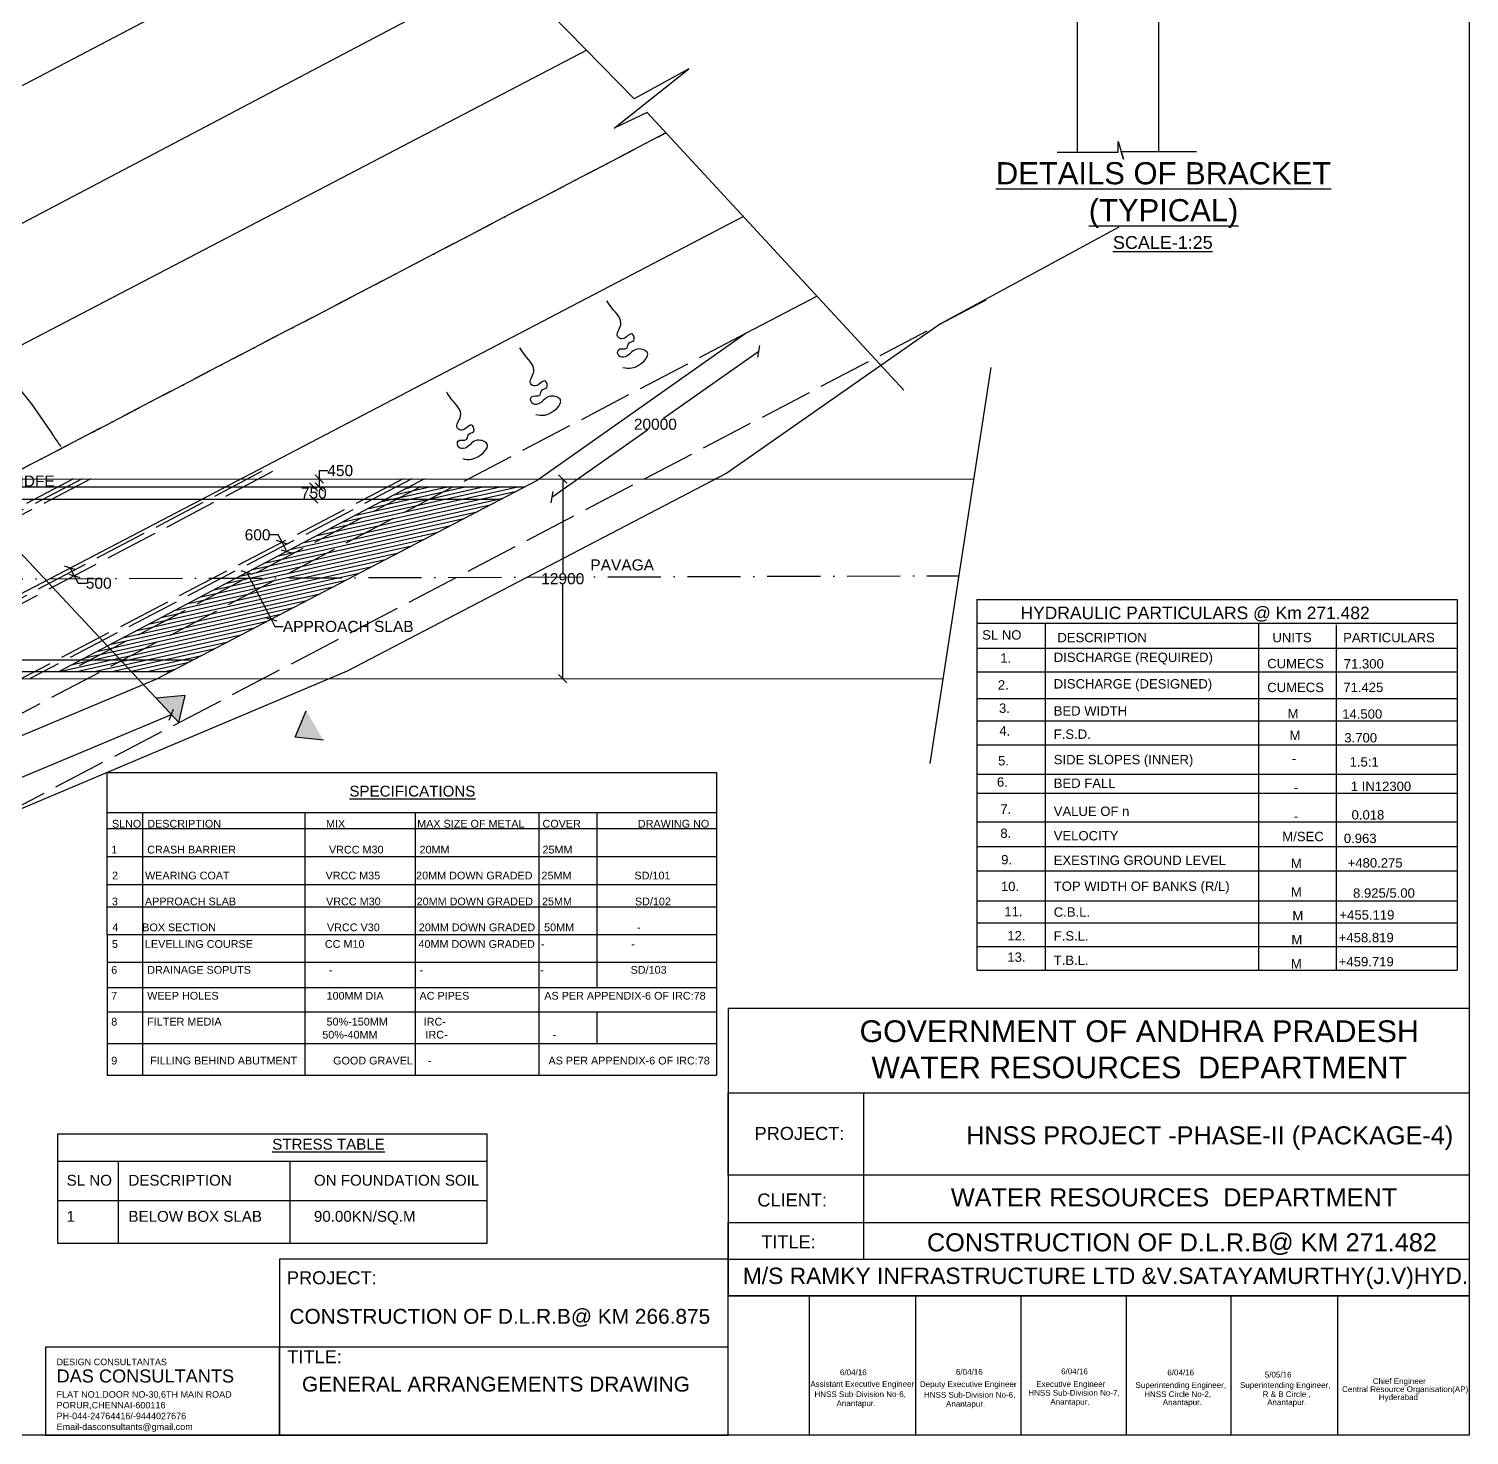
# Model space of a CAD drawing. Header units: millimetres. Extents: x 5124 to 3010519, y 2311 to 45967108.
# Drawn here: x 2951730 to 2977737, y 45925612 to 45950995 of the extents above; entities that cross this region are included whole.
import ezdxf

# ---------------------------------------------------------------- set-up
doc = ezdxf.new("R2010")
doc.units = ezdxf.units.MM
doc.header["$MEASUREMENT"] = 0
doc.linetypes.add('ACAD_ISO02W100', pattern=[15, 12, -3])
doc.linetypes.add('ACAD_ISO10W100', pattern=[18, 12, -3, 0, -3])
for name, color, linetype in [('DIMENSION', 7, 'Continuous'), ('DRAWING', 7, 'Continuous'), ('TEXT', 7, 'Continuous')]:
    doc.layers.add(name, color=color, linetype=linetype)
doc.styles.get("Standard").update_dxf_attribs({"font": 'arial.ttf', "height": 200})
doc.dimstyles.get("Standard").update_dxf_attribs({"dimtxt": 200, "dimasz": 150, "dimexe": 0.18, "dimexo": 0.0625, "dimgap": 0.09, "dimtad": 0, "dimtih": 1, "dimtoh": 1, "dimdec": 0, "dimzin": 0, "dimdsep": 46, "dimtxsty": 'Standard', "dimblk": 'OBLIQUE', "dimcen": 0.09, "dimse1": 1, "dimse2": 1, "dimadec": 0, "dimazin": 0, "dimtfac": 1, "dimtdec": 0, "dimtofl": 0, "dimtmove": 0, "dimatfit": 3, "dimfxl": 1, "dimtolj": 1, "dimtzin": 0, "dimarcsym": 0})

# ---------------------------------------------------------------- blocks, each defined once
blk = doc.blocks.new('_Oblique')
at = {"color": 0, "linetype": 'ByBlock', "lineweight": -2}
blk.add_line((-0.5, -0.5), (0.5, 0.5), dxfattribs=at)
blk = doc.blocks.new('*D61')
at = {"layer": 'Defpoints', "color": 0, "transparency": 16777216}
for p in [(2964683, 45945500), (2964914, 45945172), (2960942, 45942870)]:
    blk.add_point(p, dxfattribs=at)
at = {"layer": 'DIMENSION', "color": 0, "lineweight": -2, "transparency": 16777216}
for p, q in [((2964914, 45945172), (2963189, 45943959)), ((2961173, 45942542), (2962898, 45943755))]:
    blk.add_line(p, q, dxfattribs=at)
at = {"layer": 'DIMENSION', "color": 0, "lineweight": -2, "transparency": 16777216, "xscale": 150, "yscale": 150, "zscale": 150}
for p, rotation in [((2964914, 45945172), 35.11411401248112), ((2961173, 45942542), 215.1141140124811)]:
    blk.add_blockref('_Oblique', p, dxfattribs=dict(at, rotation=rotation))
at = {"layer": 'DIMENSION', "color": 0, "transparency": 16777216, "insert": (2963043, 45943857), "char_height": 200, "attachment_point": 5}
blk.add_mtext('\\A1;20000', dxfattribs=at)
blk = doc.blocks.new('*D62')
at = {"layer": 'Defpoints', "color": 0, "transparency": 16777216}
for p in [(2961277, 45942870), (2961276, 45939268), (2961371, 45939268)]:
    blk.add_point(p, dxfattribs=at)
at = {"layer": 'DIMENSION', "color": 0, "lineweight": -2, "transparency": 16777216}
for p, q in [((2961372, 45942869), (2961371, 45941171)), ((2961371, 45939268), (2961371, 45940966))]:
    blk.add_line(p, q, dxfattribs=at)
at = {"layer": 'DIMENSION', "color": 0, "lineweight": -2, "transparency": 16777216, "xscale": 150, "yscale": 150, "zscale": 150}
for p, rotation in [((2961372, 45942869), 89.9831820232502), ((2961371, 45939268), 269.9831820232502)]:
    blk.add_blockref('_Oblique', p, dxfattribs=dict(at, rotation=rotation))
at = {"layer": 'DIMENSION', "color": 0, "transparency": 16777216, "insert": (2961371, 45941069), "char_height": 200, "attachment_point": 5}
blk.add_mtext('\\A1;12900', dxfattribs=at)
blk = doc.blocks.new('*D63')
at = {"layer": 'Defpoints', "color": 0, "transparency": 16777216}
for p in [(2956978, 45942871), (2956995, 45942871), (2956995, 45942727)]:
    blk.add_point(p, dxfattribs=at)
at = {"layer": 'DIMENSION', "color": 0, "lineweight": -2, "transparency": 16777216}
for p, q in [((2956978, 45942871), (2956978, 45943021)), ((2956978, 45943021), (2957128, 45943021)), ((2956978, 45942727), (2956978, 45942871))]:
    blk.add_line(p, q, dxfattribs=at)
at = {"layer": 'DIMENSION', "color": 0, "lineweight": -2, "transparency": 16777216, "xscale": 150, "yscale": 150, "zscale": 150}
for p, rotation in [((2956978, 45942871), 89.9831820231959), ((2956978, 45942727), 269.9831820231959)]:
    blk.add_blockref('_Oblique', p, dxfattribs=dict(at, rotation=rotation))
at = {"layer": 'DIMENSION', "color": 0, "transparency": 16777216, "insert": (2957353, 45943021), "char_height": 200, "attachment_point": 5}
blk.add_mtext('\\A1;450', dxfattribs=at)
blk = doc.blocks.new('*D64')
at = {"layer": 'Defpoints', "color": 0, "transparency": 16777216}
for p in [(2956978, 45942727), (2956876, 45942506), (2956978, 45942506)]:
    blk.add_point(p, dxfattribs=at)
at = {"layer": 'DIMENSION', "color": 0, "lineweight": -2, "transparency": 16777216}
for p, q in [((2956876, 45942727), (2956876, 45942719)), ((2956876, 45942506), (2956876, 45942514))]:
    blk.add_line(p, q, dxfattribs=at)
at = {"layer": 'DIMENSION', "color": 0, "lineweight": -2, "transparency": 16777216, "xscale": 150, "yscale": 150, "zscale": 150}
for p, rotation in [((2956876, 45942727), 89.98318202315804), ((2956876, 45942506), 269.983182023158)]:
    blk.add_blockref('_Oblique', p, dxfattribs=dict(at, rotation=rotation))
at = {"layer": 'DIMENSION', "color": 0, "transparency": 16777216, "insert": (2956876, 45942616), "char_height": 200, "attachment_point": 5}
blk.add_mtext('\\A1;750', dxfattribs=at)
blk = doc.blocks.new('*D65')
at = {"layer": 'Defpoints', "color": 0, "transparency": 16777216}
for p in [(2956302, 45941728), (2956392, 45941775), (2956479, 45941608)]:
    blk.add_point(p, dxfattribs=at)
at = {"layer": 'DIMENSION', "color": 0, "lineweight": -2, "transparency": 16777216}
for p, q in [((2956232, 45941861), (2956082, 45941861)), ((2956302, 45941728), (2956232, 45941861)), ((2956389, 45941560), (2956302, 45941728))]:
    blk.add_line(p, q, dxfattribs=at)
at = {"layer": 'DIMENSION', "color": 0, "lineweight": -2, "transparency": 16777216, "xscale": 150, "yscale": 150, "zscale": 150}
for p, rotation in [((2956302, 45941728), 117.5816703651942), ((2956389, 45941560), 297.5816703651943)]:
    blk.add_blockref('_Oblique', p, dxfattribs=dict(at, rotation=rotation))
at = {"layer": 'DIMENSION', "color": 0, "transparency": 16777216, "insert": (2955861, 45941861), "char_height": 200, "attachment_point": 5}
blk.add_mtext('\\A1;600', dxfattribs=at)
blk = doc.blocks.new('*D66')
at = {"layer": 'Defpoints', "color": 0, "transparency": 16777216}
for p in [(2955627, 45941159), (2956065, 45940319), (2956106, 45940340)]:
    blk.add_point(p, dxfattribs=at)
at = {"layer": 'DIMENSION', "color": 0, "lineweight": -2, "transparency": 16777216}
for p, q in [((2955668, 45941180), (2956106, 45940340)), ((2956106, 45940340), (2956175, 45940207)), ((2956175, 45940207), (2956325, 45940207))]:
    blk.add_line(p, q, dxfattribs=at)
at = {"layer": 'DIMENSION', "color": 0, "lineweight": -2, "transparency": 16777216, "xscale": 150, "yscale": 150, "zscale": 150}
for p, rotation in [((2955668, 45941180), 117.5519892911907), ((2956106, 45940340), 297.5519892911907)]:
    blk.add_blockref('_Oblique', p, dxfattribs=dict(at, rotation=rotation))
at = {"layer": 'DIMENSION', "color": 0, "transparency": 16777216, "insert": (2957498, 45940207), "char_height": 200, "attachment_point": 5}
blk.add_mtext('\\A1;APPROACH SLAB', dxfattribs=at)
blk = doc.blocks.new('*D67')
at = {"layer": 'Defpoints', "color": 0, "transparency": 16777216}
for p in [(2952426, 45941236), (2952501, 45941094), (2952552, 45941121)]:
    blk.add_point(p, dxfattribs=at)
at = {"layer": 'DIMENSION', "color": 0, "lineweight": -2, "transparency": 16777216}
for p, q in [((2952478, 45941263), (2952552, 45941121)), ((2952552, 45941121), (2952622, 45940988)), ((2952622, 45940988), (2952772, 45940988))]:
    blk.add_line(p, q, dxfattribs=at)
at = {"layer": 'DIMENSION', "color": 0, "lineweight": -2, "transparency": 16777216, "xscale": 150, "yscale": 150, "zscale": 150}
for p, rotation in [((2952478, 45941263), 117.7490863037972), ((2952552, 45941121), 297.7490863037972)]:
    blk.add_blockref('_Oblique', p, dxfattribs=dict(at, rotation=rotation))
at = {"layer": 'DIMENSION', "color": 0, "transparency": 16777216, "insert": (2952993, 45940988), "char_height": 200, "attachment_point": 5}
blk.add_mtext('\\A1;500', dxfattribs=at)
blk = doc.blocks.new('*D83')
at = {"layer": 'Defpoints', "color": 0, "transparency": 16777216}
for p in [(2956276, 45954193), (2956546, 45953676), (2932313, 45941038)]:
    blk.add_point(p, dxfattribs=at)
at = {"layer": 'DIMENSION', "color": 0, "lineweight": -2, "transparency": 16777216}
for p, q in [((2956276, 45954193), (2944411, 45948005)), ((2932043, 45941555), (2943908, 45947742))]:
    blk.add_line(p, q, dxfattribs=at)
at = {"layer": 'DIMENSION', "color": 0, "lineweight": -2, "transparency": 16777216, "xscale": 150, "yscale": 150, "zscale": 150}
for p, rotation in [((2956276, 45954193), 27.54278997348874), ((2932043, 45941555), 207.5427899734887)]:
    blk.add_blockref('_Oblique', p, dxfattribs=dict(at, rotation=rotation))
at = {"layer": 'DIMENSION', "color": 0, "transparency": 16777216, "insert": (2944160, 45947874), "char_height": 200, "attachment_point": 5}
blk.add_mtext('\\A1;100.00M(MIN LENGTH OF LINING)', dxfattribs=at)
blk = doc.blocks.new('*D84')
at = {"layer": 'Defpoints', "color": 0, "transparency": 16777216}
for p in [(2954033, 45939258), (2954302, 45938616), (2947821, 45936654)]:
    blk.add_point(p, dxfattribs=at)
at = {"layer": 'DIMENSION', "color": 0, "lineweight": -2, "transparency": 16777216}
for p, q in [((2954302, 45938616), (2951440, 45937416)), ((2948091, 45936011), (2950953, 45937212))]:
    blk.add_line(p, q, dxfattribs=at)
at = {"layer": 'DIMENSION', "color": 0, "lineweight": -2, "transparency": 16777216, "xscale": 150, "yscale": 150, "zscale": 150}
for p, rotation in [((2954302, 45938616), 22.7508892019488), ((2948091, 45936011), 202.7508892019488)]:
    blk.add_blockref('_Oblique', p, dxfattribs=dict(at, rotation=rotation))
at = {"layer": 'DIMENSION', "color": 0, "transparency": 16777216, "insert": (2951196, 45937314), "char_height": 200, "attachment_point": 5}
blk.add_mtext('\\A1;25000', dxfattribs=at)

msp = doc.modelspace()

# ---------------------------------------------------------------- hatches: boundary and pattern name
at = {"layer": 'DRAWING'}
h = msp.add_hatch(dxfattribs=at)
h.set_pattern_fill('ANSI31', color=256, scale=1000, angle=327.55199, style=0)
h.set_pattern_definition([(12.5519893, (-7263789.275, 69249766.32), (-15.01158607, 67.4233076), [])])
h.paths.add_polyline_path([(2958970.3, 45942505.1), (2959391.8, 45942726.1), (2958803.4, 45942726.3), (2958381.5, 45942505.3)])
h.paths.add_polyline_path([(2956259.2, 45941083.8), (2958970.3, 45942505.1), (2958381.5, 45942505.3), (2955663.7, 45941081.8)])
h.paths.add_polyline_path([(2953443, 45939607.3), (2956259.2, 45941083.8), (2955663.7, 45941081.8), (2952849, 45939607.5)])
h.paths.add_polyline_path([(2953039.7, 45939395.9), (2953443, 45939607.3), (2952849, 45939607.5), (2952445.3, 45939396)])
h.paths.add_polyline_path([(2952445.3, 45939396), (2952849, 45939607.5), (2952682.1, 45939607.5), (2952280.7, 45939396.1)])
h.paths.add_polyline_path([(2952849, 45939607.5), (2955663.7, 45941081.8), (2955480, 45941081.2), (2952682.1, 45939607.5)])
h.paths.add_polyline_path([(2955663.7, 45941081.8), (2958381.5, 45942505.3), (2958183.9, 45942505.4), (2955480, 45941081.2)])
h.paths.add_polyline_path([(2958381.5, 45942505.3), (2958803.4, 45942726.3), (2958603.4, 45942726.3), (2958183.9, 45942505.4)])
h.paths.add_polyline_path([(2960680, 45942726.3), (2959392.8, 45942726.6), (2956259.2, 45941083.8), (2957539.8, 45941088)])
h.paths.add_polyline_path([(2953039.7, 45939395.9), (2954295.7, 45939395.5), (2957539.8, 45941088), (2956259.2, 45941083.8)])
msp.add_hatch(color=256, dxfattribs=at).paths.add_polyline_path([(2954551.1, 45938964.6), (2954030.3, 45938911.8), (2954441.5, 45938472)])
h = msp.add_hatch(color=256, dxfattribs=at)
h.paths.add_polyline_path([(2957049.9, 45938156.5), (2956882.1, 45938441.7), (2956582.4, 45938315.3), (2956537.8, 45938208.6)])
h.paths.add_polyline_path([(2956582.4, 45938315.3), (2956882.1, 45938441.7), (2956737.5, 45938687.5)])

# ---------------------------------------------------------------- linework, layer by layer
for p, q in [((2962660.1, 45949729.7), (2958046.5, 45954450.8)), ((2947786.1, 45947965.8), (2958759.6, 45953721.1)), ((2947869.3, 45945517.3), (2960353.3, 45952090.3)), ((2926853.1, 45932379.1), (2961798.8, 45950611.1)), ((2962300.1, 45949204.4), (2963644.9, 45950273.1)), ((2963644.9, 45950273.1), (2962660.1, 45949729.7)), ((2962894.5, 45949485), (2962300.1, 45949204.4)), ((2967530.8, 45944473.4), (2962894.5, 45949485)), ((2964633.8, 45947604.9), (2928818.8, 45928919.4)), ((2971412.3, 45947415.6), (2968194.1, 45945667.5)), ((2965963.1, 45946168), (2964683.4, 45945500.4)), ((2968194.1, 45945667.5), (2964334.5, 45942976.5)), ((2964683.4, 45945500.4), (2960906.2, 45942844.4)), ((2969101, 45944884.4), (2968001.3, 45937736)), ((2964334.5, 45942976.5), (2957481.1, 45939401)), ((2950988.7, 45942728.6), (2960680, 45942726.3)), ((2951264.5, 45942872.4), (2968790.7, 45942867.3)), ((2958876.5, 45942870.2), (2952280.7, 45939396.1)), ((2960906.2, 45942844.4), (2954033.1, 45939258.5)), ((2950565.2, 45942507.6), (2960242.9, 45942504.8)), ((2945010.8, 45939609.8), (2954688.5, 45939606.9)), ((2944605.5, 45939398.3), (2954295.7, 45939395.5)), ((2957481.1, 45939401), (2950966.3, 45936653.7)), ((2944364.8, 45939272.7), (2968236.7, 45939265.7)), ((2954033.1, 45939258.5), (2947760, 45936627.9)), ((2956537.8, 45938208.6), (2956737.5, 45938687.5)), ((2957049.9, 45938156.5), (2956537.8, 45938208.6))]:
    msp.add_line(p, q, dxfattribs=at)
at = {"layer": 'DRAWING', "linetype": 'ACAD_ISO10W100', "ltscale": 80}
for p, q in [((2928612.3, 45931054.3), (2963234.5, 45949117.5)), ((2963234.5, 45949117.5), (2932394.8, 45933027.7)), ((2947782, 45941055.5), (2968522.6, 45941124.6))]:
    msp.add_line(p, q, dxfattribs=at)
at = {"layer": 'DRAWING', "linetype": 'ACAD_ISO02W100', "ltscale": 80}
for p, q in [((2969010.7, 45946094.7), (2950966.3, 45936653.7)), ((2964683.4, 45945500.4), (2947760, 45936627.9)), ((2955933.9, 45943002.8), (2948841.5, 45939271.4)), ((2956129, 45943002.7), (2949036.6, 45939271.4)), ((2952538.6, 45942872.1), (2945647.7, 45939272.4)), ((2952693.1, 45942872), (2945802.1, 45939272.3)), ((2952850.5, 45942872), (2945959.5, 45939272.3)), ((2958489.3, 45942870.3), (2951598.4, 45939270.6)), ((2958643.8, 45942870.3), (2951752.8, 45939270.6)), ((2958803.4, 45942726.3), (2952445.3, 45939396))]:
    msp.add_line(p, q, dxfattribs=at)
at = {"layer": 'DRAWING'}
msp.add_lwpolyline([(2919207.6, 45967107.6), (2977737.2, 45967107.6), (2977737.2, 45925611.9), (2919207.6, 45925611.9)], close=True, dxfattribs=at)
for points in [[(2970667.7, 45948769.9), (2970667.7, 45951454), (2969950.3, 45952165.3), (2969950.3, 45952522.7), (2969950.3, 45952920.2), (2968174.9, 45952920.2), (2968174.9, 45952537.2), (2969950.3, 45952522.7)], [(2972134.3, 45948781.1), (2972134.3, 45951680.7), (2973238.2, 45952171.9), (2975495, 45952171.9)], [(2970296.9, 45948769.9), (2971397.6, 45948769.9), (2971397.6, 45948960.4), (2971497.7, 45948645), (2971454.5, 45948781.1), (2972814, 45948781.1)], [(2945838, 45940041.4), (2946190.5, 45939719.7), (2950887.5, 45942273.2), (2954441.5, 45938472)], [(2954441.5, 45938472), (2954551.1, 45938964.6), (2954030.3, 45938911.8)], [(2956440.9, 45930554.7), (2956440.9, 45929071.3)]]:
    msp.add_lwpolyline(points, dxfattribs=at)
for points, knots in [([(2947885.2, 45946098.8), (2948193.8, 45946070.2), (2948877.3, 45946057.2), (2949949.6, 45945677.1), (2950949.4, 45945110), (2951694.5, 45944385.7), (2952006.3, 45943893), (2952152.4, 45943686.5)], [0, 0, 0, 0, 1682.4248359, 3681.9182701, 6096.9065492, 7880.6295441, 9253.9995852, 9253.9995852, 9253.9995852, 9253.9995852]), ([(2962456.9, 45944884.8), (2962508.9, 45944873.3), (2962685.5, 45944834), (2963054.8, 45945155.4), (2962646.2, 45945260), (2962559.6, 45945058.5), (2962364.6, 45945061.6), (2962344.1, 45945259.6), (2962557.2, 45945177.8), (2962540.2, 45945352.4), (2962690.6, 45945342.4), (2962624.9, 45945584.3), (2962488.8, 45945356.6), (2962294.5, 45945457.3), (2962515.8, 45945703.1), (2962283.7, 45945900.1), (2962197.7, 45946038), (2962169.5, 45946083.3)], [0, 0, 0, 0, 297.1321248, 1009.9630593, 1388.86408, 1815.2969356, 2026.5830178, 2225.2769604, 2510.7586739, 2695.5742827, 2864.7904719, 3078.485493, 3452.4208922, 3612.980957, 4011.7484297, 4620.1585163, 4917.7757886, 4917.7757886, 4917.7757886, 4917.7757886]), ([(2960886.3, 45944035.7), (2960938.3, 45944024.2), (2961114.9, 45943984.9), (2961484.2, 45944306.2), (2961075.6, 45944410.8), (2960989, 45944209.4), (2960794, 45944212.5), (2960773.5, 45944410.5), (2960986.6, 45944328.7), (2960969.6, 45944503.3), (2961120, 45944493.3), (2961054.3, 45944735.2), (2960918.2, 45944507.5), (2960723.9, 45944608.2), (2960945.2, 45944853.9), (2960713.1, 45945051), (2960627.1, 45945188.9), (2960598.9, 45945234.2)], [0, 0, 0, 0, 297.1321248, 1009.9630593, 1388.86408, 1815.2969356, 2026.5830178, 2225.2769604, 2510.7586739, 2695.5742827, 2864.7904719, 3078.485493, 3452.4208922, 3612.980957, 4011.7484297, 4620.1585163, 4917.7757886, 4917.7757886, 4917.7757886, 4917.7757886]), ([(2959563.8, 45943237.8), (2959615.8, 45943226.2), (2959792.4, 45943187), (2960161.7, 45943508.3), (2959753.1, 45943612.9), (2959666.5, 45943411.5), (2959471.5, 45943414.6), (2959451, 45943612.5), (2959664.1, 45943530.8), (2959647, 45943705.4), (2959797.5, 45943695.4), (2959731.8, 45943937.3), (2959595.7, 45943709.5), (2959401.3, 45943810.3), (2959622.7, 45944056), (2959390.5, 45944253.1), (2959304.6, 45944390.9), (2959276.4, 45944436.2)], [0, 0, 0, 0, 297.1321248, 1009.9630593, 1388.86408, 1815.2969356, 2026.5830178, 2225.2769604, 2510.7586739, 2695.5742827, 2864.7904719, 3078.485493, 3452.4208922, 3612.980957, 4011.7484297, 4620.1585163, 4917.7757886, 4917.7757886, 4917.7757886, 4917.7757886])]:
    msp.add_open_spline(points, degree=3, knots=knots, dxfattribs=at)
msp.add_open_spline([(2952285.4, 45943492.8), (2952241.1, 45943557.3), (2952196.7, 45943621.9), (2952152.4, 45943686.5)], degree=3, dxfattribs=at)
msp.add_solid([(2952296.8, 45943500.6), (2952332.4, 45943424.4), (2952274, 45943484.9)], dxfattribs=at)
at = {"layer": 'TEXT'}
for p, q in [((2953146.9, 45937573.3), (2964146.3, 45937573.3)), ((2953146.9, 45934647.9), (2953146.9, 45937573.3)), ((2964146.3, 45937573.3), (2964146.3, 45934647.9)), ((2953146.9, 45936853.5), (2964146.3, 45936853.5)), ((2953146.9, 45934647.9), (2953146.9, 45936853.5)), ((2964146.3, 45936853.5), (2964146.3, 45934647.9))]:
    msp.add_line(p, q, dxfattribs=at)
at = {"layer": 'TEXT', "ltscale": 0.02}
for points in [[(2968849.7, 45940695.5), (2977517.9, 45940695.5)], [(2968849.7, 45940695.5), (2968849.7, 45934002.5)], [(2977517.9, 45940695.5), (2977517.9, 45934002.5)], [(2968849.7, 45940270.4), (2977517.9, 45940270.4)], [(2970081.4, 45940270.4), (2970081.4, 45934002.5)], [(2973932.1, 45940270.4), (2973932.1, 45934002.5)], [(2975337.5, 45940235.7), (2975337.5, 45934002.5)], [(2968849.7, 45939816.2), (2977517.9, 45939816.2)], [(2968849.7, 45939386.5), (2977517.9, 45939386.5)], [(2968849.7, 45938907.8), (2977517.9, 45938907.8)], [(2968849.7, 45938502.7), (2977517.9, 45938502.7)], [(2968849.7, 45938073), (2977517.9, 45938073)], [(2968849.7, 45937540.6), (2977517.9, 45937540.6)], [(2968849.7, 45937196.9), (2977517.9, 45937196.9)], [(2968849.7, 45936681.3), (2977517.9, 45936681.3)], [(2968849.7, 45936239.4), (2977517.9, 45936239.4)], [(2968849.7, 45935797.5), (2977517.9, 45935797.5)], [(2968849.7, 45935254.7), (2977517.9, 45935254.7)], [(2968849.7, 45934861.9), (2977517.9, 45934861.9)], [(2968849.7, 45934432.2), (2977517.9, 45934432.2)], [(2968849.7, 45934002.5), (2977517.9, 45934002.5)]]:
    msp.add_lwpolyline(points, dxfattribs=at)
at = {"layer": 'TEXT'}
for points in [[(2953781.4, 45936853.5), (2953781.4, 45934647.9)], [(2956712.1, 45936853.5), (2956712.1, 45934647.9)], [(2958708, 45936853.5), (2958708, 45934647.9)], [(2960936.9, 45936853.5), (2960936.9, 45934647.9)], [(2961984.5, 45936853.5), (2961984.5, 45934647.9)], [(2953146.9, 45936558.8), (2964146.3, 45936558.8)], [(2953146.9, 45936055.9), (2964146.3, 45936055.9)], [(2953146.9, 45935553), (2964146.3, 45935553)], [(2953146.9, 45935147.4), (2964146.3, 45935147.4)], [(2953146.9, 45934647.9), (2964146.3, 45934647.9)], [(2953146.9, 45934647.9), (2953146.9, 45932112.1), (2964146.3, 45932112.1)], [(2953146.9, 45934647.9), (2964146.3, 45934647.9)], [(2953781.4, 45934647.9), (2953781.4, 45932112.1)], [(2956712.1, 45934647.9), (2956712.1, 45932112.1)], [(2958708, 45934647.9), (2958708, 45932112.1)], [(2960936.9, 45934647.9), (2960936.9, 45932112.1)], [(2961984.5, 45934647.9), (2961984.5, 45933694.7)], [(2964146.3, 45934647.9), (2964146.3, 45932112.1)], [(2953146.9, 45934149.3), (2964146.3, 45934149.3)], [(2953146.9, 45933694.7), (2964146.3, 45933694.7)], [(2977737.2, 45933310.7), (2964355, 45933310.7), (2964355, 45928124.8), (2977737.2, 45928124.8)], [(2977737.2, 45933310.7), (2977737.2, 45928124.8)], [(2953146.9, 45933253.9), (2964146.3, 45933253.9)], [(2961984.5, 45933253.9), (2961984.5, 45932683.6)], [(2953146.9, 45932683.6), (2964146.3, 45932683.6)], [(2977737.2, 45930307.8), (2964355, 45930307.8), (2964355, 45931790.5), (2977737.2, 45931790.5)], [(2966801.3, 45931790.5), (2966801.3, 45928788.2)], [(2952256.4, 45930554.7), (2960000.7, 45930554.7)], [(2953340.9, 45930554.7), (2953340.9, 45929071.3)], [(2952256.4, 45929848.3), (2960000.7, 45929848.3)], [(2977737.2, 45928124.8), (2964355, 45928124.8), (2964355, 45929451.5), (2977737.2, 45929451.5)], [(2964355, 45928788.2), (2977737.2, 45928788.2)], [(2965822.6, 45928124.8), (2965822.6, 45925611.9)], [(2967741.8, 45928124.8), (2967741.8, 45925611.9)], [(2969644.2, 45928124.8), (2969644.2, 45925611.9)], [(2971546.5, 45928124.8), (2971546.5, 45925611.9)], [(2973432.2, 45928124.8), (2973432.2, 45925611.9)], [(2975361.9, 45928124.8), (2975361.9, 45925611.9)], [(2964355, 45927200), (2956256.7, 45927200)]]:
    msp.add_lwpolyline(points, dxfattribs=at)
for points in [[(2952256.4, 45931049.1), (2960000.7, 45931049.1), (2960000.7, 45929071.3), (2952256.4, 45929071.3)], [(2964355, 45928788.2), (2956256.7, 45928788.2), (2956256.7, 45925611.9), (2964355, 45925611.9)], [(2964355, 45928124.8), (2977737.2, 45928124.8), (2977737.2, 45925611.9), (2964355, 45925611.9)], [(2956256.7, 45927200), (2952028.5, 45927200), (2952028.5, 45925611.9), (2956256.7, 45925611.9)]]:
    msp.add_lwpolyline(points, close=True, dxfattribs=at)

# ---------------------------------------------------------------- texts
at = {"layer": 'DRAWING', "attachment_point": 1}
for s, insert, char_height, width in [('CUMECS', (2974090, 45939623.2), 169.08, 1049.458), ('M', (2974493.3, 45938327.3), 169.1, 169.662), ('M', (2974519.2, 45936015), 169.1, 169.662), ('M \\P', (2974526.8, 45934641.9), 169.08, 169.662)]:
    msp.add_mtext(s, dxfattribs=dict(at, insert=insert, char_height=char_height, width=width))
at = {"layer": 'TEXT'}
for s, height, p in [('FOOT PATH 750 MM WIDFE', 200, (2948535.2, 45942732.3)), ('PAVAGA', 200, (2961869.4, 45941219.3)), ('%%USPECIFICATIONS', 195.332, (2957519, 45937138.7)), ('SLNO  DESCRIPTION                                   MIX                        MAX SIZE OF METAL      COVER                   DRAWING NO', 139.5231, (2953230.4, 45936578.1)), ('1          CRASH BARRIER                               VRCC M30            20MM                               25MM', 139.5231, (2953218.1, 45936110.6)), ('2         WEARING COAT                                VRCC M35            20MM DOWN GRADED   25MM                     SD/101', 139.5231, (2953233.6, 45935643)), ('3         APPROACH SLAB                              VRCC M30            20MM DOWN GRADED   25MM                     SD/102', 139.5231, (2953231.1, 45935175.5)), ('4        BOX SECTION                                     VRCC V30             20MM DOWN GRADED   50MM                     -', 139.5231, (2953236.8, 45934707.9)), ('5         LEVELLING COURSE                        CC M10                  40MM DOWN GRADED  -                             -', 139.5231, (2953231.2, 45934408)), ('6          DRAINAGE SOPUTS                          -                             -                                       -                             SD/103', 139.5231, (2953218.1, 45933940.4)), ('7          WEEP HOLES                                    100MM DIA            AC PIPES                         AS PER APPENDIX-6 OF IRC:78', 139.5231, (2953218.1, 45933472.9)), ('8          FILTER MEDIA                                   50%%%-150MM            IRC-', 139.523, (2953218.1, 45933005.3)), ('                                                                      50%%%-40MM                IRC-                                   -', 139.5231, (2953239.3, 45932770.3)), ('9           FILLING BEHIND ABUTMENT            GOOD GRAVEL     -                                       AS PER APPENDIX-6 OF IRC:78', 139.5231, (2953218.1, 45932302.8)), ('6/04/16', 103.67, (2966376, 45926694.9)), ('6/04/16', 103.67, (2968470.1, 45926701.8)), ('6/04/16', 103.67, (2970368.7, 45926711.6)), ('6/04/16', 103.67, (2972286.8, 45926692)), ('Assistant Executive Engineer ', 103.671, (2965841.5, 45926483.9)), ('Deputy Executive Engineer ', 103.671, (2967818.8, 45926481.1)), ('Executive Engineer ', 103.671, (2969919.1, 45926483.3)), ('Superintending Engineer,', 103.671, (2971712.3, 45926464.7)), ('Superintending Engineer,', 103.671, (2973598.1, 45926464.7)), ('5/05/16', 103.67, (2974046.3, 45926653.2)), ('Chief Engineer ', 103.671, (2975996.7, 45926535.5)), (' HNSS Sub-Division No-6,', 103.671, (2965876, 45926300)), (' HNSS Sub-Division No-6,', 103.671, (2967852.5, 45926288.8)), (' HNSS Sub-Division No-7,', 103.671, (2969736.6, 45926325.3)), (' HNSS Circle No-2,', 103.671, (2971828.9, 45926300.4)), ('R & B Circle ,', 103.671, (2974007.2, 45926300.4)), ('Central Resource Organisation(AP)', 103.671, (2975442.2, 45926390.3)), ('Hyderabad', 103.67, (2976105.1, 45926245.7)), ('Anantapur.', 103.67, (2966314, 45926136.1)), ('Anantapur.', 103.67, (2968290.5, 45926124.8)), ('Anantapur.', 103.67, (2970174.6, 45926161.4)), ('Anantapur.', 103.67, (2972204.2, 45926154.6)), ('Anantapur.', 103.67, (2974089.9, 45926154.6))]:
    msp.add_text(s, height=height, dxfattribs=at).set_placement(p)
at = {"layer": 'TEXT', "attachment_point": 1}
for s, insert, char_height, width in [('\\pi792.04;{\\LDETAILS OF BRACKET\\P\\pi2468.7;(TYPICAL)\\P\\pi2905.9;\\H0.57958x;SCALE-1:25}', (2968399.4, 45948588.5), 400, 7584.622), ('\\PHYDRAULIC PARTICULARS @ Km 271.482', (2969636.1, 45940942), 225.439, 9587.73), (' SL NO', (2968878.2, 45940139.9), 169.08, 1246.691), (' DESCRIPTION ', (2970236.1, 45940092.1), 169.08, 2881.579), ('UNITS', (2974184.7, 45940092.1), 169.08, 1122.152), ('PARTICULARS', (2975462.3, 45940092.1), 169.08, 2687.742), ('1.', (2969269.9, 45939722.3), 169.08, 249.601), ('DISCHARGE (REQUIRED)', (2970236.1, 45939736.3), 169.08, 4714.53), ('71.300 ', (2975472.9, 45939618.3), 169.08, 930.583), ('2.', (2969226.6, 45939238.2), 169.08, 249.601), ('DISCHARGE (DESIGNED)', (2970236.1, 45939257.5), 169.08, 4692.95), ('  \\PCUMECS \\P ', (2974090.6, 45939474.3), 169.08, 1054.794), ('\\P71.425', (2975464.8, 45939475.2), 169.08, 1151.34), ('3.', (2969247.7, 45938818), 169.08, 249.601), ('BED WIDTH', (2970236.1, 45938769.5), 169.08, 2134.305), ('M \\P ', (2974459, 45938720.7), 169.08, 198.828), ('14.500', (2975444.9, 45938713.5), 169.08, 615.829), ('4.', (2969253.9, 45938409.1), 169.08, 249.601), ('F.S.D.', (2970236.1, 45938348.9), 169.08, 1042.135), ('3.700 ', (2975482.8, 45938283.8), 169.08, 773.206), ('5.', (2969231.2, 45937869.5), 169.08, 249.601), ('SIDE SLOPES (INNER)', (2970236.1, 45937890.4), 169.08, 17183.654), ('-', (2974535.5, 45937909.3), 169.1, 198.828), ('1.5:1', (2975578.6, 45937848.5), 169.08, 1239.041), ('6.', (2969210.6, 45937485.7), 169.08, 249.601), ('BED FALL', (2970236.1, 45937463.7), 169.08, 1805.069), ('-', (2974571.8, 45937385.6), 169.1, 198.828), ('1 IN12300', (2975599.9, 45937407.7), 169.08, 1182.746), ('7.', (2969271.1, 45936995.5), 169.08, 249.601), ('VALUE OF n', (2970236.1, 45936957.2), 169.08, 2231.892), ('-', (2974571.8, 45936870), 169.1, 198.828), (' 0.018 \\P', (2975547.9, 45936892.1), 169.08, 774.312), ('8.', (2969271.1, 45936560.5), 169.08, 249.601), ('VELOCITY', (2970236.1, 45936515.3), 169.08, 1929.583), ('M/SEC', (2974363.1, 45936501.9), 169.08, 733.413), ('0.963', (2975473.9, 45936467.8), 169.08, 773.897), ('9.', (2969287.3, 45936084.3), 169.08, 249.601), ('EXESTING GROUND LEVEL', (2970236.1, 45936073.4), 169.08, 4437.375), ('+480.275', (2975543, 45936025.7), 169.08, 773.206), ('10.', (2969282, 45935600.8), 169.08, 249.601), ('TOP WIDTH OF BANKS (R/L)', (2970236.1, 45935604.4), 169.08, 5235.12), (' \\PM ', (2974517, 45935784.5), 169.08, 198.828), (' 8.925/5.00 ', (2975574.7, 45935481.6), 169.08, 1402.576), ('11.', (2969344.8, 45935148.1), 169.08, 249.601), ('C.B.L.', (2970236.1, 45935137.8), 169.08, 1033.35), ('M ', (2974545.2, 45935072.3), 169.08, 198.828), ('+455.119', (2975395.1, 45935085.9), 169.08, 1253.904), ('12.', (2969397.1, 45934710.9), 169.08, 249.601), ('F.S.L.', (2970236.1, 45934708.1), 169.08, 977.205), ('\\P+458.819', (2975383.2, 45934959.2), 169.08, 1253.904), ('13.', (2969397.9, 45934324.7), 169.08, 249.601), ('T.B.L.', (2970236.1, 45934269.2), 169.08, 1000.121), ('M ', (2974517, 45934203.8), 169.08, 340.086), ('+459.719', (2975383.3, 45934243.3), 169.08, 1253.904), ('\\pi3712.2;{\\H1.4x;\\LSTRESS TABLE\\P\\pi0;\\l\\PSL NO^IDESCRIPTION^I^I^ION FOUNDATION SOIL^I\\P\\P1^I^IBELOW BOX SLAB^I^I90.00KN/SQ.M^I^I^I\\P\\P^I^I}', (2952413.3, 45930961.7), 139.523, 9429.568), ('PROJECT:', (2964834.8, 45931176.3), 234.63, 2189.156), ('CLIENT:', (2964884.5, 45929974.1), 234.63, 2189.156), ('WATER RESOURCES  DEPARTMENT\\P', (2968378.5, 45930067.4), 326.582, 10137.999), ('TITLE:', (2964955.3, 45929218.1), 234.63, 1272.295), ('\\pi487.61;CONSTRUCTION OF D.L.R.B@ KM 271.482', (2967458.4, 45929255.9), 326.582, 10137.999), ('\\pi727.4;M/S RAMKY INFRASTRUCTURE LTD &V.SATAYAMURTHY(J.V)HYD.', (2963894.3, 45928635.5), 294.544, 14488.26), ('PROJECT:', (2956390.4, 45928571.1), 234.63, 2189.156), ('\\pi1287;CONSTRUCTION OF D.L.R.B@ KM 266.875', (2955149.4, 45927891.1), 269.427, 10137.999), ('TITLE:', (2956398.7, 45927144.9), 234.63, 1272.295), ('DESIGN CONSULTANTAS\\P{\\H2.0096x;DAS CONSULTANTS\\P}FLAT NO1,DOOR NO-30,6TH MAIN ROAD\\PPORUR,CHENNAI-600116\\PPH-044-24764416/-9444027676\\PEmail-dasconsultants@gmail.com', (2952231.3, 45926992), 116.752, 4958.487), ('\\pi1587.9;GENERAL ARRANGEMENTS DRAWING ', (2955074.4, 45926667.7), 269.427, 10137.999)]:
    msp.add_mtext(s, dxfattribs=dict(at, insert=insert, char_height=char_height, width=width))
at = {"layer": 'TEXT', "color": 7, "width": 11176.452, "attachment_point": 5}
for s, insert, char_height in [('GOVERNMENT OF ANDHRA PRADESH\\PWATER RESOURCES  DEPARTMENT', (2971778.7, 45932573.9), 391.898), ('HNSS PROJECT -PHASE-II (PACKAGE-4)', (2973051.2, 45930974.3), 326.582)]:
    msp.add_mtext(s, dxfattribs=dict(at, insert=insert, char_height=char_height))

# ---------------------------------------------------------------- dimensions: what is measured, and where the dimension line sits
at = {"layer": 'DIMENSION'}
for p1, p2, distance, text, picture, middle in [((2932312.7, 45941037.9), (2956545.7, 45953675.9), 582.7, '100.00M(MIN LENGTH OF LINING)', '*D83', (2944159.7, 45947873.6)), ((2960942.2, 45942869.6), (2964683.4, 45945500.4), -400.9, '20000', '*D61', (2963043.4, 45943857.1)), ((2956994.8, 45942727.2), (2956994.8, 45942870.8), 16.4, '450', '*D63', (2957353.2, 45943020.8)), ((2961277.3, 45942869.5), (2961276.2, 45939267.8), 94.7, '12900', '*D62', (2961371.4, 45941068.6)), ((2956978.4, 45942727.2), (2956978.3, 45942505.7), -102.8, '750', '*D64', (2956875.6, 45942616.5)), ((2956479.4, 45941607.6), (2956392, 45941774.7), 101.9, '600', '*D65', (2955861, 45941860.5)), ((2952426.1, 45941235.9), (2952500.8, 45941093.9), 58.3, '500', '*D67', (2952992.9, 45940988.3)), ((2955627, 45941158.6), (2956065.2, 45940318.7), 45.8, 'APPROACH SLAB', '*D66', (2957497.9, 45940206.8)), ((2947821.2, 45936653.5), (2954033.1, 45939258.5), -696.4, '25000', '*D84', (2951196.5, 45937313.8))]:
    dim = msp.add_aligned_dim(p1=p1, p2=p2, distance=distance, text=text, dimstyle='Standard', dxfattribs=at)
    dim.commit()
    dim.dimension.update_dxf_attribs({"geometry": picture, "text_midpoint": middle})

doc.saveas('drawing.dxf')
